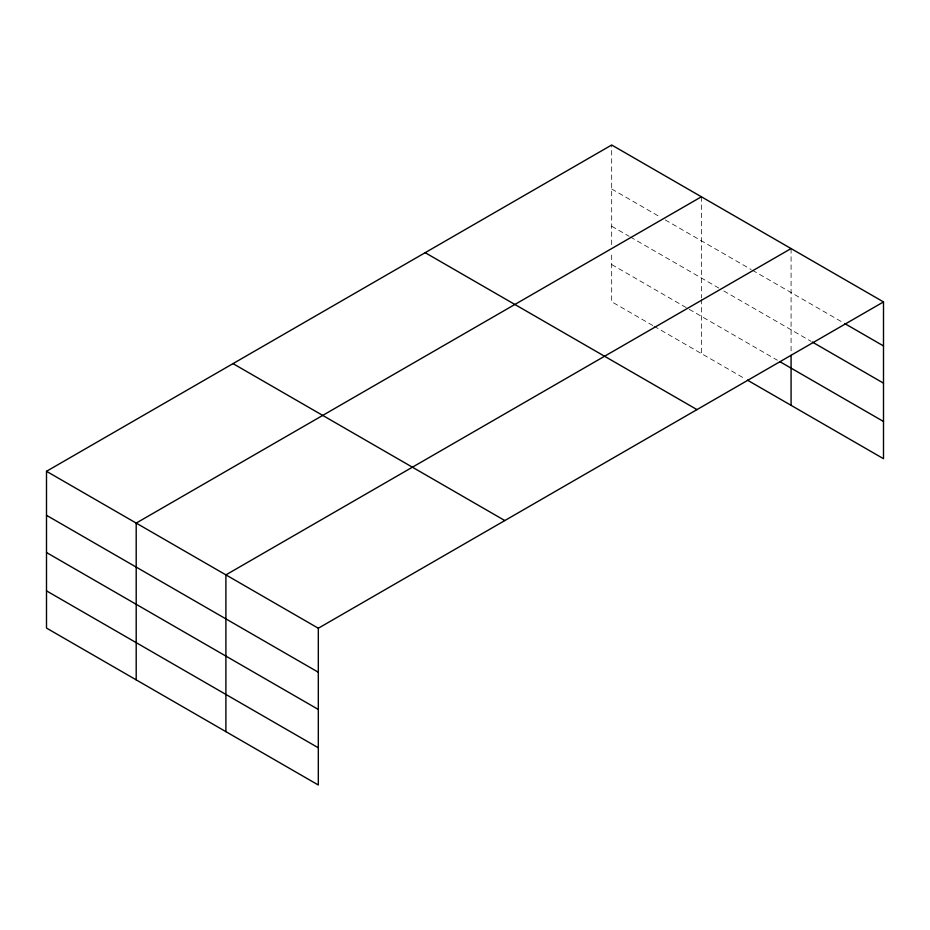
<?xml version="1.0" encoding="UTF-8"?>
<svg xmlns="http://www.w3.org/2000/svg" width="930" height="930" viewBox="0 0 930 930"><rect width="100%" height="100%" fill="white"/><g stroke="black" fill="none" stroke-linecap="round" stroke-linejoin="round"><path stroke-width="0.7" stroke-dasharray="4.65 3.49" d="M611.684 244.671L611.684 144.999M611.684 188.999L660.265 217.05M665.252 219.933L751.219 269.56M752.463 270.281L843.533 322.861M611.684 226.211L629.122 236.29M630.366 236.999L718.82 288.068M723.807 290.951L811.065 341.322M611.684 264.55L777.375 360.224M652.79 325.5L611.684 301.762L611.684 251.774M654.046 326.221L744.988 378.731M791.081 248.566L791.081 353.935M701.383 196.788L701.383 297.879M701.383 299.297L701.383 353.551"/><path stroke-width="1.4" d="M46.5 471.301L318.316 628.238L318.316 785.001L46.5 628.076L46.5 471.301L611.684 144.999L883.5 301.925L883.5 458.699L747.476 380.172M701.383 196.788L136.198 523.09L136.198 679.865M791.081 248.566L225.897 574.88L225.897 731.643M318.316 628.238L883.5 301.925M844.789 323.582L883.5 345.937M812.309 342.042L883.5 383.148M779.875 361.654L883.5 421.488M425.173 252.681L696.989 409.607M233.012 363.618L504.827 520.556M46.5 515.313L318.316 672.239M46.5 552.525L318.316 709.451M46.5 590.864L318.316 747.79M791.081 355.353L791.081 405.341"/></g></svg>
